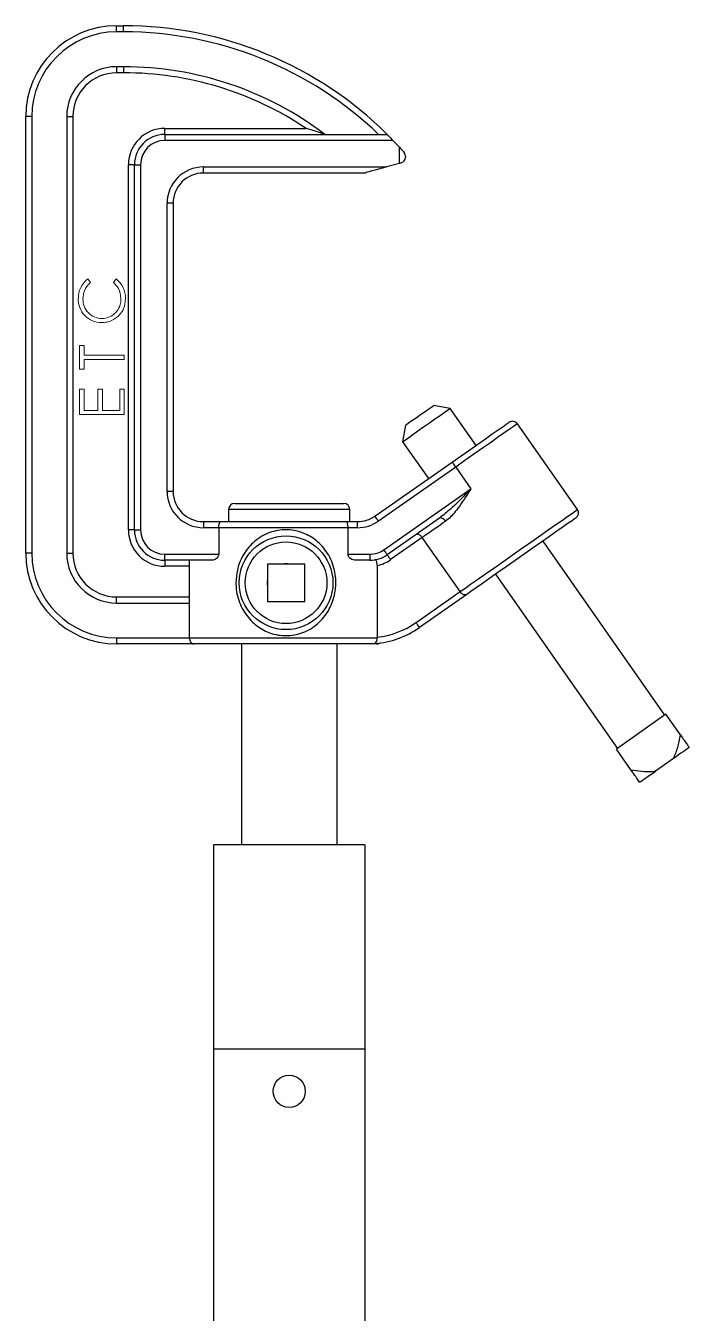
# Model space of a CAD drawing. Extents: x 16.7 to 113.1, y 4.5 to 84.5.
# Drawn here: x 23.28 to 28.75, y 41.91 to 52.54 of the extents above; entities that cross this region are included whole.
import ezdxf

# ---------------------------------------------------------------- set-up
doc = ezdxf.new("R2010")
doc.units = 0
doc.header["$MEASUREMENT"] = 0
doc.layers.add('OBJECT', color=7, linetype='CONTINUOUS')

msp = doc.modelspace()

# ---------------------------------------------------------------- linework, layer by layer
at = {"layer": 'OBJECT'}
for p, q in [((24.027, 52.489), (24.027, 52.539)), ((24.027, 52.539), (24.084, 52.539)), ((24.084, 52.489), (24.084, 52.539)), ((24.084, 52.489), (24.027, 52.489)), ((24.084, 52.201), (24.027, 52.201)), ((24.027, 52.201), (24.027, 52.151)), ((24.084, 52.151), (24.027, 52.151)), ((24.084, 52.201), (24.084, 52.151)), ((23.277, 48.184), (23.277, 51.789)), ((23.327, 51.789), (23.277, 51.789)), ((23.327, 51.789), (23.327, 48.184)), ((23.615, 51.789), (23.615, 48.184)), ((23.615, 51.789), (23.665, 51.789)), ((23.665, 51.789), (23.665, 48.184)), ((24.424, 51.642), (24.424, 51.692)), ((24.424, 51.692), (25.59, 51.692)), ((24.424, 51.642), (24.424, 51.592)), ((24.424, 51.642), (26.26, 51.642)), ((26.307, 51.592), (24.424, 51.592)), ((26.307, 51.592), (26.36, 51.536)), ((26.36, 51.403), (26.36, 51.536)), ((24.124, 48.375), (24.124, 51.392)), ((24.174, 51.392), (24.124, 51.392)), ((24.174, 48.375), (24.174, 51.392)), ((24.174, 51.392), (24.224, 51.392)), ((24.224, 51.392), (24.224, 48.375)), ((24.743, 51.373), (26.254, 51.373)), ((24.743, 51.323), (24.743, 51.373)), ((26.36, 51.403), (26.254, 51.373)), ((26.41, 51.463), (26.41, 51.455)), ((26.067, 51.323), (24.743, 51.323)), ((24.443, 48.694), (24.443, 51.073)), ((24.493, 51.073), (24.443, 51.073)), ((24.493, 51.073), (24.493, 48.694)), ((26.78, 49.378), (26.641, 49.402)), ((26.993, 49.074), (26.78, 49.378)), ((26.412, 49.242), (26.387, 49.103)), ((27.83, 48.544), (27.334, 49.252)), ((26.387, 49.103), (26.6, 48.799)), ((26.159, 48.49), (26.797, 48.936)), ((26.825, 48.895), (26.188, 48.449)), ((26.825, 48.895), (26.951, 48.716)), ((26.231, 48.212), (26.951, 48.716)), ((24.493, 48.694), (24.443, 48.694)), ((25.001, 48.594), (25.901, 48.594)), ((24.951, 48.544), (24.951, 48.444)), ((25.951, 48.544), (24.951, 48.544)), ((25.951, 48.444), (25.951, 48.544)), ((24.743, 48.444), (24.743, 48.394)), ((24.743, 48.444), (24.888, 48.444)), ((24.869, 48.394), (24.743, 48.394)), ((24.869, 48.394), (24.869, 48.175)), ((25.937, 48.394), (24.869, 48.394)), ((24.888, 48.444), (25.918, 48.444)), ((25.918, 48.444), (26.015, 48.444)), ((25.937, 48.175), (25.937, 48.394)), ((26.015, 48.394), (25.937, 48.394)), ((26.015, 48.394), (26.015, 48.444)), ((26.691, 48.473), (26.259, 48.171)), ((24.174, 48.375), (24.124, 48.375)), ((24.174, 48.375), (24.224, 48.375)), ((26.549, 48.312), (26.288, 48.13)), ((26.861, 47.866), (26.549, 48.312)), ((28.552, 46.847), (27.546, 48.284)), ((23.327, 48.184), (23.277, 48.184)), ((23.615, 48.184), (23.665, 48.184)), ((24.424, 48.125), (24.424, 48.175)), ((24.424, 48.175), (24.869, 48.175)), ((25.937, 48.175), (26.116, 48.175)), ((26.116, 48.175), (26.116, 48.125)), ((24.816, 48.125), (24.424, 48.125)), ((24.424, 48.125), (24.424, 48.075)), ((24.628, 48.075), (24.424, 48.075)), ((24.628, 47.772), (24.628, 48.125)), ((25.579, 48.093), (25.271, 48.093)), ((25.271, 48.093), (25.271, 47.785)), ((25.579, 47.785), (25.579, 48.093)), ((26.116, 48.125), (25.99, 48.125)), ((26.177, 48.082), (26.177, 47.489)), ((27.153, 48.009), (28.159, 46.572)), ((26.498, 47.611), (26.861, 47.866)), ((24.027, 47.772), (24.027, 47.822)), ((24.027, 47.822), (24.628, 47.822)), ((24.027, 47.772), (24.628, 47.772)), ((24.628, 47.484), (24.628, 47.772)), ((25.271, 47.785), (25.579, 47.785)), ((26.917, 47.843), (26.526, 47.57)), ((24.027, 47.484), (24.027, 47.434)), ((24.027, 47.484), (24.628, 47.484)), ((24.665, 47.434), (24.027, 47.434)), ((24.628, 47.484), (26.178, 47.484)), ((26.172, 47.434), (24.665, 47.434)), ((25.056, 47.434), (25.056, 45.774)), ((25.846, 45.774), (25.846, 47.434)), ((26.178, 47.484), (26.177, 47.489)), ((28.56, 46.853), (28.151, 46.566)), ((28.681, 46.682), (28.56, 46.853)), ((28.271, 46.395), (28.151, 46.566)), ((28.622, 46.487), (28.474, 46.384)), ((26.076, 45.774), (24.826, 45.774)), ((24.826, 45.774), (24.826, 44.086)), ((26.076, 45.774), (26.076, 44.086)), ((24.826, 44.086), (24.826, 35.114)), ((26.076, 44.086), (24.826, 44.086)), ((26.076, 44.086), (26.076, 35.114))]:
    msp.add_line(p, q, dxfattribs=at)
at = {"layer": 'OBJECT', "linetype": 'Continuous', "lineweight": 15}
for p, q in [((23.788, 50.448), (23.81, 50.419)), ((24, 50.419), (24.022, 50.448)), ((23.72, 49.704), (23.72, 49.898)), ((23.72, 49.898), (23.758, 49.898)), ((23.758, 49.898), (23.758, 49.818)), ((23.758, 49.818), (24.09, 49.818)), ((24.09, 49.784), (23.758, 49.784)), ((23.758, 49.784), (23.758, 49.704)), ((24.09, 49.818), (24.09, 49.784)), ((23.758, 49.704), (23.72, 49.704)), ((23.72, 49.538), (23.758, 49.538)), ((23.72, 49.329), (23.72, 49.538)), ((23.758, 49.538), (23.758, 49.362)), ((23.872, 49.362), (23.872, 49.538)), ((23.872, 49.538), (23.91, 49.538)), ((23.91, 49.538), (23.91, 49.362)), ((24.052, 49.362), (24.052, 49.538)), ((24.052, 49.538), (24.09, 49.538)), ((24.09, 49.538), (24.09, 49.329)), ((23.758, 49.362), (23.872, 49.362)), ((23.91, 49.362), (24.052, 49.362)), ((24.09, 49.329), (23.72, 49.329))]:
    msp.add_line(p, q, dxfattribs=at)
at = {"layer": 'OBJECT', "flags": 128}
for points in [[(26.26, 51.642), (26.261, 51.642), (26.263, 51.639), (26.266, 51.636), (26.271, 51.631), (26.277, 51.625), (26.284, 51.617), (26.291, 51.61), (26.299, 51.601), (26.307, 51.592)], [(26.36, 51.536), (26.37, 51.525), (26.38, 51.515), (26.389, 51.506), (26.396, 51.497)], [(26.254, 51.373), (26.221, 51.364), (26.189, 51.355), (26.159, 51.347), (26.132, 51.34), (26.11, 51.333), (26.092, 51.329), (26.08, 51.325)], [(26.373, 51.406), (26.369, 51.405), (26.364, 51.404), (26.36, 51.403)], [(26.78, 49.378), (26.775, 49.374), (26.758, 49.362), (26.731, 49.343), (26.696, 49.318), (26.654, 49.289), (26.608, 49.257), (26.56, 49.224), (26.514, 49.191), (26.472, 49.162), (26.437, 49.137), (26.41, 49.118), (26.393, 49.107), (26.387, 49.103)], [(26.412, 49.242), (26.418, 49.246), (26.436, 49.259), (26.464, 49.278), (26.498, 49.302), (26.536, 49.329), (26.573, 49.354), (26.604, 49.376), (26.627, 49.393), (26.64, 49.401), (26.641, 49.402)], [(26.797, 48.936), (26.87, 48.988), (26.941, 49.037), (27.009, 49.085), (27.072, 49.129), (27.127, 49.168), (27.175, 49.201), (27.213, 49.228), (27.241, 49.248), (27.259, 49.26), (27.264, 49.264)], [(27.334, 49.252), (27.333, 49.251), (27.321, 49.243), (27.299, 49.227), (27.266, 49.204), (27.223, 49.174), (27.171, 49.138), (27.112, 49.096), (27.046, 49.05), (26.975, 49), (26.901, 48.948), (26.825, 48.895)], [(26.825, 48.895), (26.82, 48.903), (26.814, 48.911), (26.809, 48.918), (26.805, 48.924), (26.801, 48.929), (26.799, 48.933), (26.797, 48.935), (26.797, 48.936)], [(26.188, 48.449), (26.182, 48.457), (26.177, 48.464), (26.172, 48.471), (26.167, 48.478), (26.164, 48.483), (26.161, 48.487), (26.159, 48.489), (26.159, 48.49)], [(26.861, 47.866), (26.9, 47.893), (26.948, 47.927), (27.005, 47.967), (27.07, 48.012), (27.14, 48.061), (27.214, 48.113), (27.291, 48.167), (27.369, 48.221), (27.446, 48.275), (27.519, 48.326), (27.588, 48.375), (27.651, 48.419), (27.706, 48.457), (27.752, 48.49), (27.788, 48.515), (27.813, 48.532), (27.827, 48.542), (27.83, 48.544)], [(26.741, 48.447), (26.711, 48.426), (26.682, 48.405), (26.655, 48.386), (26.629, 48.369), (26.606, 48.352), (26.585, 48.337), (26.565, 48.324), (26.549, 48.312)], [(26.741, 48.447), (26.735, 48.455), (26.729, 48.461), (26.722, 48.467), (26.715, 48.471), (26.708, 48.474), (26.701, 48.475), (26.696, 48.475), (26.691, 48.473)], [(27.817, 48.474), (27.817, 48.474), (27.807, 48.467), (27.786, 48.452), (27.754, 48.43), (27.711, 48.4), (27.66, 48.364), (27.6, 48.322), (27.535, 48.276), (27.464, 48.227), (27.391, 48.176), (27.317, 48.124), (27.243, 48.072), (27.173, 48.023), (27.106, 47.976), (27.046, 47.934), (26.994, 47.897), (26.95, 47.867), (26.917, 47.843)], [(26.231, 48.212), (26.236, 48.204), (26.242, 48.196), (26.247, 48.189), (26.251, 48.183), (26.255, 48.178), (26.257, 48.174), (26.259, 48.171), (26.259, 48.171)], [(26.288, 48.13), (26.283, 48.138), (26.277, 48.145), (26.272, 48.152), (26.268, 48.159), (26.264, 48.164), (26.262, 48.168), (26.26, 48.17), (26.259, 48.171)], [(26.526, 47.57), (26.526, 47.571), (26.524, 47.573), (26.521, 47.577), (26.518, 47.582), (26.513, 47.588), (26.509, 47.595), (26.503, 47.603), (26.498, 47.611)], [(28.753, 46.579), (28.743, 46.572), (28.732, 46.564), (28.718, 46.554), (28.702, 46.543), (28.684, 46.531), (28.664, 46.517), (28.644, 46.502), (28.622, 46.487)], [(28.343, 46.292), (28.352, 46.299), (28.364, 46.307), (28.378, 46.316), (28.394, 46.328), (28.412, 46.34), (28.431, 46.354), (28.452, 46.368), (28.474, 46.384)]]:
    msp.add_lwpolyline(points, dxfattribs=at)
at = {"layer": 'OBJECT'}
for centre, radius in [((25.425, 47.939), 0.387), ((25.425, 47.939), 0.337), ((25.451, 43.739), 0.133)]:
    msp.add_circle(centre, radius, dxfattribs=at)
for centre, radius, start, end in [((24.027, 51.789), 0.75, 90, 180), ((24.084, 49.45), 3.089, 45.2072, 90), ((24.027, 51.789), 0.7, 90, 180), ((24.084, 49.45), 3.039, 46.1647, 90), ((24.027, 51.789), 0.412, 90, 180), ((24.027, 51.789), 0.362, 90, 180), ((24.084, 49.45), 2.751, 52.8291, 90), ((24.084, 49.45), 2.701, 56.1083, 90), ((24.424, 51.392), 0.3, 90, 180), ((24.424, 51.392), 0.25, 90, 180), ((24.424, 51.392), 0.2, 90, 180), ((26.36, 51.463), 0.05, 0, 43.1786), ((24.743, 51.073), 0.3, 90, 180), ((26.36, 51.455), 0.05, 285.472, 0), ((24.743, 51.073), 0.25, 90, 180), ((26.067, 51.373), 0.05, 270, 285.472), ((27.293, 49.223), 0.05, 35, 125), ((24.743, 48.694), 0.3, 180, 270), ((24.743, 48.694), 0.25, 180, 270), ((25.001, 48.544), 0.05, 90, 180), ((25.901, 48.544), 0.05, 0, 90), ((26.015, 48.694), 0.25, 270, 305), ((27.789, 48.515), 0.05, 305, 35), ((26.015, 48.694), 0.3, 270, 305), ((24.424, 48.375), 0.3, 180, 270), ((24.424, 48.375), 0.25, 180, 270), ((24.424, 48.375), 0.2, 180, 270), ((24.027, 48.184), 0.75, 180, 270), ((24.027, 48.184), 0.7, 180, 270), ((24.027, 48.184), 0.412, 180, 270), ((24.027, 48.184), 0.362, 180, 270), ((26.116, 48.375), 0.2, 270, 305), ((26.116, 48.375), 0.25, 270, 305), ((25.425, 47.939), 0.156, 80.8155, 99.1845), ((26.116, 48.375), 0.3, 281.8148, 305), ((25.425, 47.939), 0.156, 170.8155, 189.1845), ((25.425, 47.939), 0.156, 350.8155, 9.1845), ((25.425, 47.939), 0.156, 260.8155, 279.1845), ((26.096, 48.184), 0.75, 274.6702, 305), ((26.096, 48.184), 0.7, 276.6779, 305), ((26.172, 47.484), 0.05, 270, 298.6118)]:
    msp.add_arc(centre, radius, start, end, dxfattribs=at)
at = {"layer": 'OBJECT', "linetype": 'Continuous', "lineweight": 15}
for centre, radius, start, end in [((23.906, 50.293), 0.195, 127.1156, 181.6639), ((23.906, 50.293), 0.194, 358.31, 53.1622), ((23.902, 50.28), 0.192, 177.8052, 270.2204), ((23.906, 50.279), 0.157, 177.6874, 269.8501), ((23.904, 50.279), 0.158, 270.4152, 3.1152)]:
    msp.add_arc(centre, radius, start, end, dxfattribs=at)
at = {"layer": 'OBJECT'}
for points, knots in [([(25.746, 51.642), (25.746, 51.643), (25.745, 51.643), (25.74, 51.644), (25.726, 51.649), (25.676, 51.666), (25.627, 51.681), (25.59, 51.692), (25.59, 51.692)], [0, 0, 0, 0, 0.034211, 0.076781, 0.150366, 0.36204, 0.99791, 1, 1, 1, 1]), ([(26.951, 48.716), (26.951, 48.716), (26.936, 48.7), (26.881, 48.644), (26.797, 48.557), (26.722, 48.498), (26.691, 48.473)], [0, 0, 0, 0, 0.002856, 0.178549, 0.654943, 1, 1, 1, 1]), ([(26.951, 48.716), (26.951, 48.716), (26.939, 48.698), (26.913, 48.656), (26.871, 48.592), (26.826, 48.531), (26.784, 48.481), (26.755, 48.458), (26.741, 48.447)], [0, 0, 0, 0, 0.00275, 0.176453, 0.41307, 0.649433, 0.824954, 1, 1, 1, 1]), ([(24.869, 48.394), (24.869, 48.4), (24.869, 48.411), (24.872, 48.425), (24.877, 48.436), (24.882, 48.443), (24.886, 48.444), (24.888, 48.444), (24.888, 48.444)], [0, 0, 0, 0, 0.197777, 0.395365, 0.598087, 0.812873, 0.995764, 1, 1, 1, 1]), ([(25.937, 48.394), (25.937, 48.4), (25.936, 48.411), (25.933, 48.425), (25.929, 48.436), (25.924, 48.443), (25.92, 48.444), (25.918, 48.444), (25.918, 48.444)], [0, 0, 0, 0, 0.197777, 0.395365, 0.598087, 0.812873, 0.995764, 1, 1, 1, 1]), ([(25.011, 47.939), (25.014, 47.974), (25.019, 48.052), (25.065, 48.168), (25.134, 48.257), (25.208, 48.315), (25.272, 48.349), (25.341, 48.37), (25.43, 48.381), (25.539, 48.367), (25.656, 48.309), (25.737, 48.231), (25.788, 48.15), (25.816, 48.081), (25.833, 48.006), (25.837, 47.941), (25.832, 47.855), (25.803, 47.751), (25.742, 47.654), (25.675, 47.59), (25.615, 47.549), (25.548, 47.52), (25.457, 47.499), (25.343, 47.503), (25.221, 47.551), (25.117, 47.636), (25.054, 47.736), (25.022, 47.83), (25.012, 47.892), (25.012, 47.929), (25.011, 47.939)], [0, 0, 0, 0, 0.038557, 0.086259, 0.13774, 0.164848, 0.19284, 0.21832, 0.244777, 0.291561, 0.338408, 0.390219, 0.418636, 0.447907, 0.475254, 0.503564, 0.519256, 0.571194, 0.622135, 0.649326, 0.677297, 0.704216, 0.732173, 0.78088, 0.827066, 0.87637, 0.931346, 0.959206, 0.987982, 1, 1, 1, 1]), ([(26.549, 48.312), (26.546, 48.316), (26.539, 48.324), (26.528, 48.333), (26.517, 48.338), (26.505, 48.34), (26.498, 48.338), (26.495, 48.335), (26.495, 48.335)], [0, 0, 0, 0, 0.175268, 0.35011, 0.53565, 0.748677, 0.996491, 1, 1, 1, 1]), ([(24.869, 48.175), (24.869, 48.171), (24.868, 48.163), (24.861, 48.15), (24.85, 48.137), (24.834, 48.127), (24.821, 48.126), (24.816, 48.125)], [0, 0, 0, 0, 0.132532, 0.264234, 0.462925, 0.750207, 1, 1, 1, 1]), ([(25.99, 48.125), (25.982, 48.127), (25.969, 48.128), (25.952, 48.14), (25.942, 48.153), (25.938, 48.165), (25.937, 48.172), (25.937, 48.175)], [0, 0, 0, 0, 0.339642, 0.594765, 0.76704, 0.899951, 1, 1, 1, 1]), ([(26.177, 48.082), (26.177, 48.087), (26.177, 48.098), (26.174, 48.112), (26.17, 48.122), (26.165, 48.129), (26.161, 48.129), (26.158, 48.129)], [0, 0, 0, 0, 0.198062, 0.396401, 0.589178, 0.783035, 1, 1, 1, 1]), ([(26.917, 47.843), (26.917, 47.843), (26.913, 47.841), (26.906, 47.838), (26.893, 47.84), (26.882, 47.845), (26.87, 47.854), (26.864, 47.862), (26.861, 47.866)], [0, 0, 0, 0, 0.00339, 0.262708, 0.472043, 0.654492, 0.827049, 1, 1, 1, 1]), ([(24.628, 47.484), (24.629, 47.48), (24.629, 47.47), (24.634, 47.457), (24.641, 47.446), (24.65, 47.437), (24.659, 47.435), (24.664, 47.434), (24.665, 47.434), (24.665, 47.434)], [0, 0, 0, 0, 0.165077, 0.329702, 0.505292, 0.712023, 0.958589, 0.996741, 1, 1, 1, 1]), ([(26.157, 47.437), (26.157, 47.437), (26.156, 47.437), (26.157, 47.438), (26.163, 47.442), (26.171, 47.452), (26.176, 47.466), (26.178, 47.477), (26.178, 47.483), (26.178, 47.484)], [0, 0, 0, 0, 0.060686, 0.121036, 0.287634, 0.556103, 0.771113, 0.95655, 1, 1, 1, 1]), ([(28.622, 46.487), (28.635, 46.517), (28.662, 46.579), (28.674, 46.647), (28.681, 46.682)], [0, 0, 0, 0, 0.480505, 1, 1, 1, 1]), ([(28.681, 46.682), (28.691, 46.667), (28.714, 46.633), (28.739, 46.598), (28.75, 46.582), (28.753, 46.579)], [0, 0, 0, 0, 0.37695, 0.863751, 1, 1, 1, 1]), ([(28.271, 46.395), (28.3, 46.39), (28.36, 46.38), (28.428, 46.378), (28.466, 46.383), (28.474, 46.384)], [0, 0, 0, 0, 0.438722, 0.883113, 1, 1, 1, 1]), ([(28.343, 46.292), (28.339, 46.297), (28.328, 46.313), (28.304, 46.348), (28.282, 46.379), (28.271, 46.395)], [0, 0, 0, 0, 0.205667, 0.600108, 1, 1, 1, 1])]:
    msp.add_open_spline(points, degree=3, knots=knots, dxfattribs=at)
at = {"layer": 'OBJECT', "linetype": 'Continuous', "lineweight": 15}
for points, knots in [([(23.81, 50.419), (23.79, 50.398), (23.755, 50.36), (23.75, 50.308), (23.749, 50.285)], [0, 0, 0, 0, 0.558387, 1, 1, 1, 1]), ([(24.062, 50.287), (24.058, 50.316), (24.052, 50.367), (24.016, 50.403), (24, 50.419)], [0, 0, 0, 0, 0.558772, 1, 1, 1, 1]), ([(24.1, 50.287), (24.097, 50.255), (24.092, 50.196), (24.052, 50.154), (24.035, 50.135)], [0, 0, 0, 0, 0.559804, 1, 1, 1, 1]), ([(24.035, 50.135), (24.012, 50.12), (23.972, 50.092), (23.924, 50.089), (23.903, 50.088)], [0, 0, 0, 0, 0.55902, 1, 1, 1, 1])]:
    msp.add_open_spline(points, degree=3, knots=knots, dxfattribs=at)

doc.saveas('drawing.dxf')
